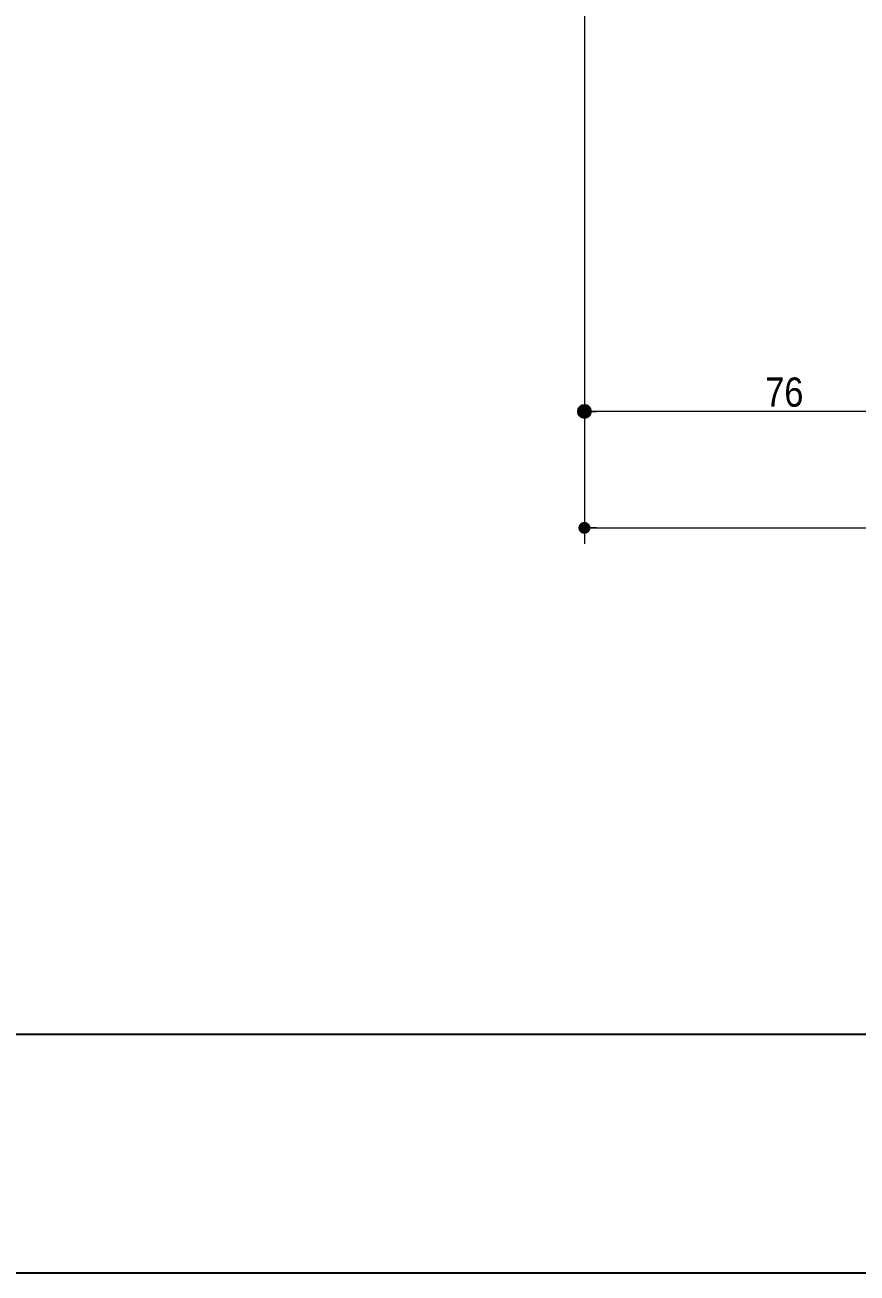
# Model space of a CAD drawing. Units: millimetres, scale not verified. Extents: x -909 to 909, y -457 to 457.
# Drawn here: x -276.2 to -119.4, y -415.5 to -180.5 of the extents above; entities that cross this region are included whole.
import ezdxf
from ezdxf.enums import TextEntityAlignment as Align

# ---------------------------------------------------------------- set-up
doc = ezdxf.new("R2010")
doc.units = ezdxf.units.MM
doc.header["$LTSCALE"] = 5
doc.header["$PDMODE"] = 32
doc.header["$PDSIZE"] = 2.5
for name, color, linetype, lineweight in [('0-0_1図面枠', 7, 'Continuous', 20), ('0-2_2寸法-1', 7, 'Continuous', 15), ('0-3_0', 7, 'Continuous', 25)]:
    doc.layers.add(name, color=color, linetype=linetype, lineweight=lineweight)
doc.layers.add('0-4_Defpoints', color=7, linetype='Continuous')
doc.styles.add('ＭＳ Ｐゴシック', font='')
doc.styles.get('ＭＳ Ｐゴシック').set_extended_font_data('MS PGothic')

# ---------------------------------------------------------------- blocks, each defined once
blk = doc.blocks.new('グループ-2')
at = {"layer": '0-0_1図面枠', "lineweight": 35}
blk.add_line((-3000, -1852.5), (3000, -1852.5), dxfattribs=at)
blk.add_lwpolyline([(-3000, 2077.5), (3000, 2077.5), (3000, -2077.5), (-3000, -2077.5)], close=True, dxfattribs=at)
blk = doc.blocks.new('図面枠')
at = {"layer": '0-0_1図面枠'}
blk.add_blockref('グループ-2', (0, 0), dxfattribs=at)
blk = doc.blocks.new('_Dot')
at = {"layer": '0-3_0'}
blk.add_line((-2.5, 0), (-5, 0), dxfattribs=at)
for points in [[(0, 0), (-2.5, 0), (-2.48, 0.31)], [(0, 0), (-2.48, -0.31), (-2.5, 0)], [(0, 0), (-2.48, 0.31), (-2.42, 0.62)], [(0, 0), (-2.42, -0.62), (-2.48, -0.31)], [(0, 0), (-2.42, 0.62), (-2.32, 0.92)], [(0, 0), (-2.32, -0.92), (-2.42, -0.62)], [(0, 0), (-2.32, 0.92), (-2.19, 1.2)], [(0, 0), (-2.19, -1.2), (-2.32, -0.92)], [(0, 0), (-2.19, 1.2), (-2.02, 1.47)], [(0, 0), (-2.02, -1.47), (-2.19, -1.2)], [(0, 0), (-2.02, 1.47), (-1.82, 1.71)], [(0, 0), (-1.82, -1.71), (-2.02, -1.47)], [(0, 0), (-1.82, 1.71), (-1.59, 1.93)], [(0, 0), (-1.59, -1.93), (-1.82, -1.71)], [(0, 0), (-1.59, 1.93), (-1.34, 2.11)], [(0, 0), (-1.34, -2.11), (-1.59, -1.93)], [(0, 0), (-1.34, 2.11), (-1.06, 2.26)], [(0, 0), (-1.06, -2.26), (-1.34, -2.11)], [(0, 0), (-1.06, 2.26), (-0.77, 2.38)], [(0, 0), (-0.77, -2.38), (-1.06, -2.26)], [(0, 0), (-0.77, 2.38), (-0.47, 2.46)], [(0, 0), (-0.47, -2.46), (-0.77, -2.38)], [(0, 0), (-0.47, 2.46), (-0.16, 2.5)], [(0, 0), (-0.16, -2.5), (-0.47, -2.46)], [(0, 0), (-0.16, 2.5), (0.16, 2.5)], [(0, 0), (0.16, -2.5), (-0.16, -2.5)], [(0, 0), (0.16, 2.5), (0.47, 2.46)], [(0, 0), (0.47, 2.46), (0.77, 2.38)], [(0, 0), (0.77, 2.38), (1.06, 2.26)], [(0, 0), (1.06, 2.26), (1.34, 2.11)], [(0, 0), (1.34, 2.11), (1.59, 1.93)], [(0, 0), (1.59, 1.93), (1.82, 1.71)], [(0, 0), (1.82, 1.71), (2.02, 1.47)], [(0, 0), (2.02, 1.47), (2.19, 1.2)], [(0, 0), (2.19, 1.2), (2.32, 0.92)], [(0, 0), (2.32, 0.92), (2.42, 0.62)], [(0, 0), (2.42, 0.62), (2.48, 0.31)], [(0, 0), (2.48, 0.31), (2.5, 0)], [(0, 0), (0.47, -2.46), (0.16, -2.5)], [(0, 0), (0.77, -2.38), (0.47, -2.46)], [(0, 0), (1.06, -2.26), (0.77, -2.38)], [(0, 0), (1.34, -2.11), (1.06, -2.26)], [(0, 0), (1.59, -1.93), (1.34, -2.11)], [(0, 0), (1.82, -1.71), (1.59, -1.93)], [(0, 0), (2.02, -1.47), (1.82, -1.71)], [(0, 0), (2.19, -1.2), (2.02, -1.47)], [(0, 0), (2.32, -0.92), (2.19, -1.2)], [(0, 0), (2.42, -0.62), (2.32, -0.92)], [(0, 0), (2.48, -0.31), (2.42, -0.62)], [(0, 0), (2.5, 0), (2.48, -0.31)]]:
    blk.add_solid(points, dxfattribs=at)

msp = doc.modelspace()

# ---------------------------------------------------------------- linework, layer by layer
at = {"layer": '0-2_2寸法-1'}
for p, q in [((-170.791, -170.875), (-170.791, -278.19)), ((-170.791, -170.875), (-170.791, -256.269)), ((-97.479, -253.269), (-168.54, -253.269)), ((-168.54, -275.19), (177.745, -275.19))]:
    msp.add_line(p, q, dxfattribs=at)
at = {"layer": '0-4_Defpoints'}
msp.add_point((-170.791, -253.269), dxfattribs=at)

# ---------------------------------------------------------------- block references
at = {"layer": '0-0_1図面枠', "xscale": 0.2, "yscale": 0.2}
msp.add_blockref('図面枠', (-268.125, 0), dxfattribs=at)
at = {"layer": '0-2_2寸法-1', "xscale": 0.4502051, "yscale": 0.4502051, "rotation": 180}
for p in [(-170.791, -253.269), (-170.791, -275.19)]:
    msp.add_blockref('_Dot', p, dxfattribs=at)

# ---------------------------------------------------------------- texts
at = {"layer": '0-2_2寸法-1', "style": 'ＭＳ Ｐゴシック', "width": 0.9}
msp.add_text('76', height=5.499, dxfattribs=at).set_placement((-136.742, -254.027), align=Align.BOTTOM_LEFT)

doc.saveas('drawing.dxf')
